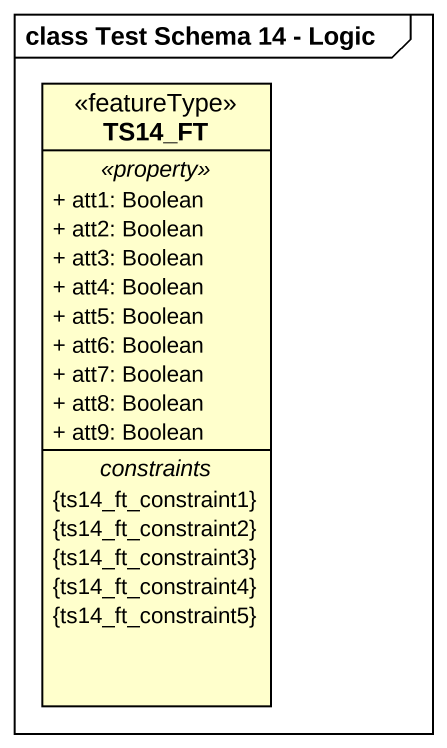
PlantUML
@startuml
mainframe class Test Schema 14 - Logic
hide circle
hide empty members
skinparam classAttributeIconSize 0
class TS14_FT <<featureType>> {
  .. <<property>> ..
  + att1: Boolean
  + att2: Boolean
  + att3: Boolean
  + att4: Boolean
  + att5: Boolean
  + att6: Boolean
  + att7: Boolean
  + att8: Boolean
  + att9: Boolean
  -- constraints --
  {ts14_ft_constraint1}
  {ts14_ft_constraint2}
  {ts14_ft_constraint3}
  {ts14_ft_constraint4}
  {ts14_ft_constraint5}
}
@enduml
